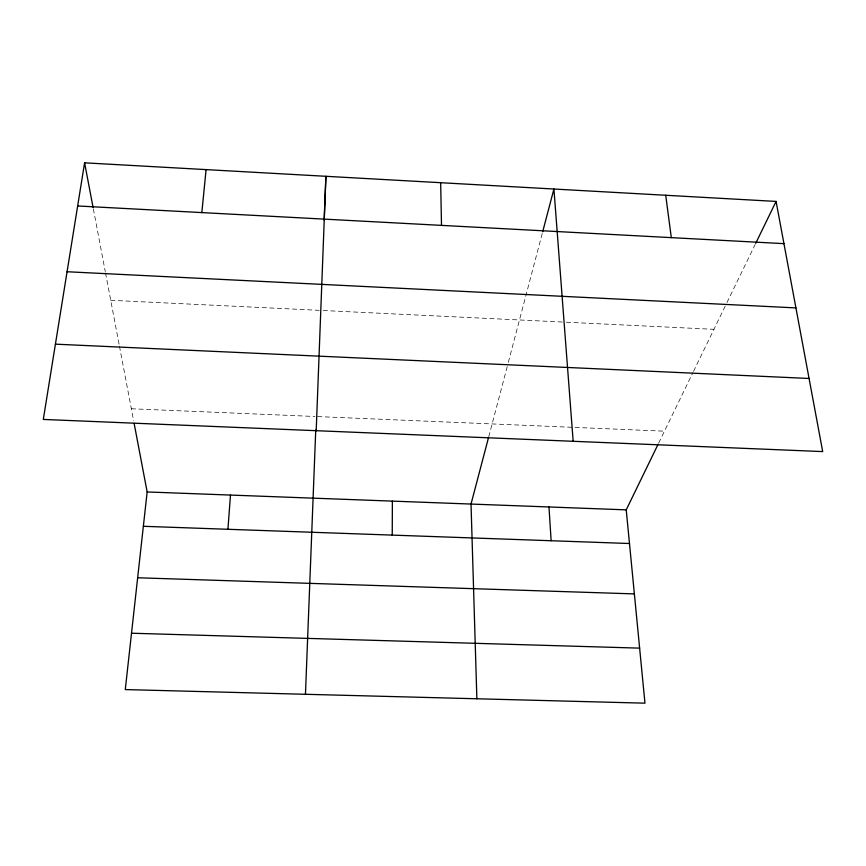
<?xml version="1.0" encoding="UTF-8"?>
<svg xmlns="http://www.w3.org/2000/svg" width="866" height="866" viewBox="0 0 866 866"><rect width="100%" height="100%" fill="white"/><g stroke="black" fill="none" stroke-linecap="round" stroke-linejoin="round"><path stroke-width="0.65" stroke-dasharray="4.33 3.25" d="M488.749 436.724L507.996 363.601M508.331 362.324L542.343 233.062M658.701 443.013L692.941 372.553M693.525 371.352L726.357 303.76M726.953 302.548L755.13 244.537M131.34 408.763L314.943 416.481M317.616 416.589L664.46 431.181M110.729 300.285L319.197 310.32M323.202 310.515L565.022 322.152M566.353 322.217L713.941 329.318M93.333 208.793L105.273 271.588M105.522 272.887L119.194 344.841M119.443 346.151L133.613 420.724"/><path stroke-width="1.3" d="M392.244 535.112L392.374 501.122M305.46 694.283L315.744 429.98M316.198 430.694L325.908 176.296L324.155 220.105M227.931 529.288L230.475 495.071M201.832 212.592L206.086 169.606M134.122 423.377L147.155 491.953L125.278 689.574L644.964 703.17L626.226 509.858L658.128 444.204M84.597 162.83L43.3 419.436L822.7 451.587L776.077 201.421L84.597 162.83L93.084 207.472M488.413 438.001L471.028 504.055L476.874 698.775M542.679 231.763L553.926 189.026L573.162 441.292M755.715 243.335L776.077 201.421M131.513 633.219L639.628 648.136M137.651 577.763L634.377 593.903M143.355 526.29L629.495 543.512M147.155 491.953L626.226 509.858M55.413 344.159L809.071 378.464M67.072 271.74L795.919 307.906M77.659 205.967L783.947 243.649M665.716 195.261L671.312 237.641M548.979 506.978L551.133 540.741M440.664 182.704L441.508 225.376"/></g></svg>
